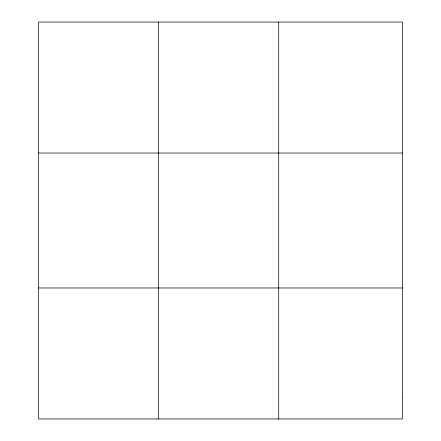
<?xml version="1.0" encoding="UTF-8"?>
<svg xmlns="http://www.w3.org/2000/svg" width="441" height="441" viewBox="0 0 441 441"><rect width="100%" height="100%" fill="white"/><g stroke="black" fill="none" stroke-linecap="round" stroke-linejoin="round"><path stroke-width="0.66" d="M158.65 418.95L158.65 22.05M278.712 418.95L278.712 22.05M38.587 153.027L402.413 153.027M38.587 287.973L402.413 287.973M402.413 397.12L402.413 418.95L38.587 418.95L38.587 22.05L402.413 22.05L402.413 397.12"/></g></svg>
